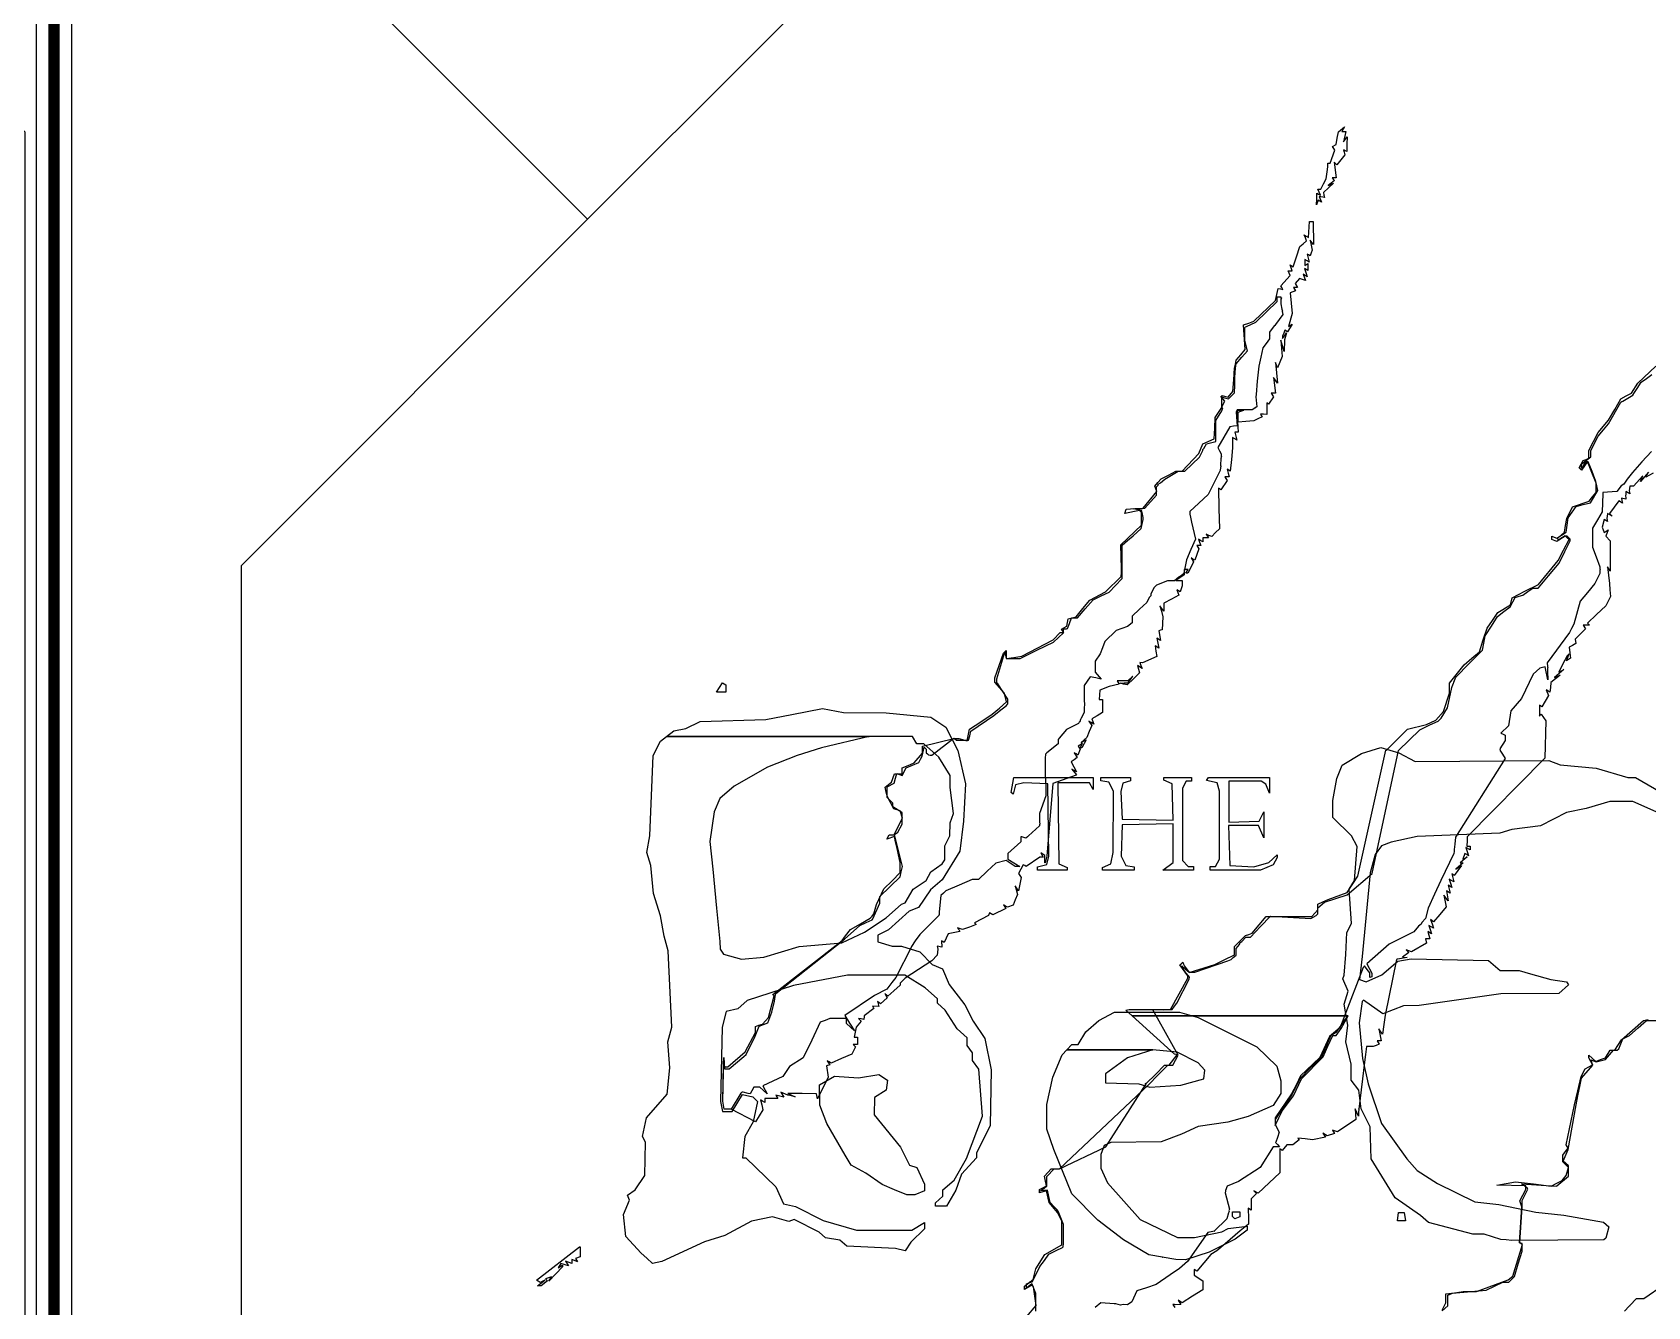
# Model space of a CAD drawing. Extents: x -87611 to 96139, y 77822 to 138139.
# Drawn here: x 73899 to 75288, y 100140 to 101237 of the extents above; entities that cross this region are included whole.
import ezdxf

# ---------------------------------------------------------------- set-up
doc = ezdxf.new("R2010")
doc.units = 0
doc.header["$MEASUREMENT"] = 0
doc.layers.get('0').update_dxf_attribs({"color": 6})
for name, color, linetype in [('L14D0 Au', 2, 'Continuous'), ('L3D0 Base', 3, 'Continuous'), ('L8D0 Wire', 5, 'Continuous')]:
    doc.layers.add(name, color=color, linetype=linetype)

# ---------------------------------------------------------------- blocks, each defined once
blk = doc.blocks.new('_LOGO_BEEST')
at = {"layer": 'L14D0 Au'}
for points in [[(-608.428, 312.458), (-603.214, 320.415), (-600.37, 318.657), (-600.37, 312.458)], [(-663.447, -179.196), (-668.238, -174.801), (-668.238, -174.805), (-673.028, -170.411), (-686.234, -155.902), (-688.396, -137.067), (-683.209, -124.718), (-684.871, -120.387), (-678.301, -115.786), (-669.896, -103.533), (-669.439, -74.789), (-671.985, -69.867), (-668.651, -54.029), (-650.748, -33.553), (-648.529, -10.913), (-650.244, 11.443), (-646.772, 24.218), (-649.828, 89.691), (-653.337, 102.466), (-656.467, 120.032), (-662.537, 139.194), (-664.705, 163.148), (-668.411, 174.326), (-665.606, 188.698), (-662.947, 257.704), (-656.491, 270.139), (-651.384, 274.131), (-477.067, 274.131), (-518.132, 264.428), (-538.891, 257.912), (-564.441, 247.902), (-593.185, 231.329), (-605.342, 220.901), (-610.233, 209.457), (-614.128, 183.758), (-611.57, 159.954), (-608.305, 126.419), (-605.44, 97.675), (-605.112, 91.288), (-602.329, 86.894), (-586.797, 82.557), (-567.634, 84.284), (-537.293, 93.481), (-500.564, 96.559), (-480.984, 105.895), (-462.239, 118.174), (-449.229, 129.957), (-446.134, 131.21), (-439.074, 142.782), (-428.031, 150.349), (-424.028, 157.828), (-414.332, 164.591), (-411.986, 167.938), (-411.96, 174.006), (-411.937, 180.074), (-407.466, 188.72), (-407.423, 199.876), (-404.386, 207.861), (-407.38, 230.217), (-407.312, 235.459), (-407.241, 240.7), (-416.985, 256.535), (-430.079, 267.744), (-435.865, 267.744), (-439.854, 274.131), (-651.384, 274.131), (-645.177, 278.983), (-634.703, 280.98), (-622.288, 287.195), (-566.037, 288.694), (-543.68, 293.088), (-517.165, 298.216), (-499.179, 294.891), (-462.239, 294.676), (-423.914, 290.754), (-411.104, 282.197), (-400.858, 262.027), (-394.024, 233.411), (-395.819, 201.473), (-399.134, 175.542), (-414.16, 150.952), (-424.155, 142.177), (-434.575, 127.032), (-442.73, 123.931), (-460.23, 107.938), (-469.425, 103.182), (-469.425, 97.383), (-457.078, 93.683), (-449.245, 93.683), (-433.408, 88.98), (-422.696, 77.928), (-413.915, 74.291), (-408.078, 60.947), (-394.824, 43.381), (-387.58, 29.144), (-377.416, 14.367), (-372.02, -12.51), (-372.813, -60.417), (-384.79, -84.398), (-384.79, -88.433), (-397.542, -102.268), (-402.459, -116.203), (-410.475, -129.881), (-419.921, -129.881), (-419.921, -127.182), (-413.534, -121.402), (-413.534, -115.793), (-403.844, -107.64), (-393.181, -88.774), (-379.45, -52.44), (-382.699, -12.158), (-387.984, -4.613), (-387.984, 2.05), (-392.673, 8.25), (-392.775, 14.879), (-401.193, 22.622), (-411.555, 38.59), (-418.325, 44.675), (-418.325, 48.344), (-428.705, 58.043), (-446.271, 68.727), (-495.774, 68.868), (-542.084, 60.038), (-582.006, 46.976), (-589.991, 39.726), (-600.004, 37.619), (-603.395, 24.219), (-604.843, -39.804), (-603.192, -48.44), (-594.781, -48.337), (-585.918, -33.74), (-577.216, -35.873), (-573.13, -39.863), (-576.808, -57.221), (-584.027, -69.996), (-586.026, -88.36), (-583.178, -88.36), (-557.366, -113.253), (-550.826, -128.038), (-540.487, -130.207), (-516.534, -142.338), (-487.79, -150.68), (-440.26, -150.637), (-429.503, -143.989), (-429.503, -149.359), (-441.075, -160.931), (-446.015, -168.471), (-454.255, -166.226), (-496.244, -164.21), (-502.162, -159.053), (-514.535, -157.161), (-520.065, -152.156), (-541.651, -141.296), (-546.187, -143.037), (-560.061, -139.152), (-578.298, -142.938), (-601.169, -155.076), (-618.735, -160.506), (-655.463, -177.478)], [(-332.093, 159.155), (-332.093, 162.003), (-324.157, 163.995), (-322.404, 171.132), (-323.31, 233.411), (-343.971, 234.38), (-351.207, 232.564), (-353.236, 224.479), (-354.766, 226.01), (-352.572, 239), (-284.186, 239), (-284.284, 228.62), (-287.539, 234.209), (-314.59, 234.209), (-313.729, 164.745), (-306.543, 161.592), (-306.543, 159.155)], [(-197.953, 159.157), (-224.301, 159.259), (-215.519, 165.812), (-215.519, 199.17), (-259.433, 198.282), (-260.247, 171.134), (-256.159, 163.15), (-249.053, 162.129), (-249.053, 159.158), (-276.2, 159.158), (-276.2, 160.376), (-276.202, 160.375), (-276.202, 161.593), (-269.024, 164.746), (-266.998, 174.327), (-266.666, 227.024), (-270.691, 235.009), (-277.797, 236.029), (-277.797, 239.001), (-252.247, 239.001), (-252.247, 236.023), (-258.627, 233.998), (-260.387, 226.987), (-259.433, 203.071), (-215.402, 202.182), (-216.317, 233.412), (-223.503, 236.565), (-223.503, 239.001), (-199.55, 239.001), (-199.55, 235.807), (-204.228, 235.807), (-207.534, 229.63), (-207.534, 167.369), (-202.515, 162.351), (-197.953, 162.351)], [(-183.58, 159.157), (-183.582, 162.351), (-178.904, 162.351), (-175.598, 168.528), (-175.64, 227.024), (-177.608, 234.373), (-186.723, 236.196), (-184.989, 239.001), (-132.481, 239.001), (-132.581, 232.214), (-132.683, 225.428), (-135.833, 233.322), (-139.666, 235.758), (-153.639, 235.784), (-167.612, 235.807), (-167.612, 200.547), (-141.347, 201.474), (-137.318, 209.459), (-137.395, 187.102), (-141.906, 197.482), (-167.719, 197.482), (-166.812, 163.149), (-146.053, 162.133), (-133.278, 165.848), (-126.092, 172.489), (-126.092, 170.125), (-129.542, 163.677), (-140.361, 159.157)], [(-204.896, -176.19), (-213.151, -175.901), (-224.798, -173.79), (-224.772, -173.792), (-236.419, -171.681), (-258.182, -158.752), (-280.194, -141.858), (-302.751, -119.367), (-318.102, -81.176), (-324.273, -63.61), (-324.273, -42.561), (-318.958, -18.898), (-311.047, 0.265), (-306.875, 4.689), (-232.99, 4.689), (-254.644, -2.385), (-273.806, -15.969), (-273.806, -23.688), (-245.062, -24.644), (-235.481, -27.551), (-208.936, -25.781), (-189.171, -20.458), (-188.116, -13.045), (-193.962, -6.572), (-211.991, 2.537), (-232.99, 4.689), (-306.875, 4.689), (-302.762, 9.048), (-297.233, 9.048), (-290.462, 20.003), (-279.317, 29.788), (-265.833, 36.973), (-237.887, 36.994), (-209.942, 36.994), (-193.973, 32.517), (-143.549, 7.193), (-126.415, -9.535), (-122.929, -22.091), (-122.929, -32.892), (-129.312, -43.219), (-150.875, -52.837), (-168.44, -57.79), (-193.991, -61.493), (-208.363, -67.917), (-225.928, -74.461), (-269.044, -75.01), (-274.878, -77.619), (-277.827, -85.376), (-277.755, -97.144), (-271.921, -109.919), (-243.892, -141.352), (-211.837, -157.028), (-197.182, -157.025), (-173.553, -152.096), (-168.192, -149.227), (-151.671, -147.035), (-151.671, -150.478), (-162.051, -158.276), (-184.541, -169.508)], [(-437.638, -120.3), (-444.674, -120.215), (-455.181, -115.731), (-455.181, -115.73), (-465.688, -111.246), (-479.805, -101.669), (-492.612, -94.592), (-497.768, -85.967), (-513.489, -58.82), (-519.391, -43.131), (-519.727, -25.457), (-506.952, -17.94), (-486.192, -19.395), (-468.771, -16.563), (-461.248, -21.493), (-462.239, -30.033), (-472.496, -36.463), (-472.619, -51.236), (-450.17, -79.07), (-442.344, -94.514), (-435.954, -96.542), (-429.503, -111.125), (-429.503, -116.593)], [(-162.51, -140.839), (-164.419, -138.93), (-164.419, -134.672), (-158.032, -134.672), (-158.032, -139.121)], [(-22.518, -142.656), (-21.498, -135.47), (-16.707, -135.47), (-15.687, -142.656)]]:
    blk.add_lwpolyline(points, close=True, dxfattribs=at)
blk.add_lwpolyline([(202.677, 208.266), (180.094, 218.24), (160.084, 218.24), (139.786, 212.133), (122.997, 208.688), (100.656, 197.437), (75.911, 194.089), (65.664, 190.934), (-5.53, 188.164), (-27.961, 183.305), (-36.347, 180.116), (-41.569, 172.729), (-46.073, 156.76), (-52.762, 84.9), (-55.266, 64.974), (-49.531, 63.154), (-35.871, 69.246), (-22.131, 80.794), (-10.66, 82.946), (55.76, 81.351), (65.776, 72.923), (82.072, 72.923), (91.88, 69.979), (109.446, 65.196), (123.002, 63.064), (124.518, 60.612), (116.37, 52.962), (66.33, 52.817), (-3.933, 42.62), (-17.223, 42.577), (-35.198, 35.699), (-51.724, 47.218), (-52.874, 46.068), (-55.354, 27.791), (-52.619, -2.934), (-47.763, -24.699), (-36.369, -58.825), (-14.427, -89.166), (-5.53, -99.281), (12.035, -110.302), (43.973, -126.249), (64.733, -128.503), (96.67, -134.986), (120.624, -137.556), (154.844, -143.774), (159.477, -147.619), (156.652, -157.467), (155.125, -158.995), (75.911, -159.601), (71.12, -159.038), (71.122, -159.033), (66.331, -158.47), (51.959, -154.106), (42.378, -154.029), (4.115, -144.119), (-2.537, -137.869), (-24.461, -122.695), (-45.259, -89.161), (-45.962, -61.677), (-53.777, -46.045), (-55.856, -30.076), (-62.219, -21.423), (-62.27, -7.72), (-66.769, 11.411), (-65.083, 25.815), (-68.427, 43.792), (-64.941, 55.152), (-69.367, 65.737), (-68.364, 68.862), (-66.837, 86.497), (-65.963, 105.66), (-61.945, 113.15), (-64.165, 142.767), (-59.369, 150.372), (-57.21, 179.65), (-61.969, 188.698), (-78.189, 204.546), (-78.189, 219.25), (-74.716, 238.034), (-70.103, 249.564), (-53.437, 259.429), (-36.881, 264.736), (-21.204, 260.081), (-7.127, 252.573), (107.849, 253.646), (117.43, 249.902), (148.335, 246.949), (175.765, 239), (182.345, 239), (204.135, 226.274)], dxfattribs=at)
at = {"layer": 'L3D0 Base'}
for points in [[(-92.088, 731.639), (-91.923, 736.673), (-91.761, 741.704), (-90.292, 740.803), (-88.823, 739.898), (-90.862, 745.213), (-88.28, 745.213), (-86.128, 749.604), (-83.973, 753.996), (-82.697, 761.98), (-82.497, 764.775), (-82.295, 767.569), (-80.426, 767.569), (-76.39, 778.729), (-77.314, 780.226), (-78.24, 781.72), (-75.355, 783.504), (-74.335, 788.95), (-73.312, 794.395), (-67.994, 798.709), (-69.192, 796.713), (-70.393, 794.716), (-66.95, 794.716), (-68.865, 785.934), (-67.339, 788.098), (-65.814, 790.266), (-65.983, 783.841), (-66.148, 777.419), (-67.483, 778.242), (-68.818, 779.069), (-68.316, 776.87), (-67.81, 774.674), (-71.188, 770.376), (-74.569, 766.082), (-75.798, 767.226), (-77.03, 768.368), (-75.296, 754.794), (-78.72, 754.794), (-77.679, 753.756), (-76.64, 752.714), (-79.41, 750.443), (-82.179, 748.17), (-79.784, 749.214), (-77.389, 750.262), (-86.212, 742.138), (-85.791, 740.082), (-85.373, 738.027), (-89.758, 738.956), (-87.806, 733.869), (-90.691, 735.653)], [(-574.934, -57.354), (-595.847, -46.466), (-601.645, -46.535), (-602.967, -39.639), (-602.113, -1.947), (-601.966, -10.109), (-598.464, -10.109), (-583.602, 2.935), (-574.819, 19.434), (-574.819, 24.808), (-571.837, 25.756), (-568.853, 26.701), (-563.594, 32.511), (-558.772, 51.028), (-559.508, 51.764), (-559.97, 52.223), (-500.305, 98.767), (-497.264, 102.756), (-493.128, 108.173), (-484.601, 112.989), (-476.071, 117.801), (-474.54, 119.719), (-473.008, 121.634), (-471.807, 125.627), (-470.603, 129.619), (-464.344, 143.065), (-457.301, 150.104), (-450.262, 157.143), (-450.262, 165.733), (-451.765, 172.426), (-453.272, 179.122), (-454.217, 183.604), (-455.159, 188.086), (-461.839, 185.965), (-459.656, 189.502), (-455.62, 189.502), (-452.033, 196.682), (-448.447, 203.865), (-450.424, 210.1), (-455.913, 211.84), (-461.331, 222.238), (-462.285, 226.349), (-463.243, 230.46), (-457.913, 234.883), (-455.13, 242.2), (-448.665, 242.2), (-448.665, 247.152), (-443.475, 249.329), (-438.285, 251.503), (-431.099, 259.79), (-431.099, 265.878), (-404.086, 272.54), (-402.57, 272.525), (-399.969, 272.503), (-392.78, 270.575), (-390.815, 280.4), (-381.022, 286.844), (-371.225, 293.287), (-364.994, 298.596), (-358.759, 303.904), (-359.76, 307.787), (-360.764, 311.67), (-368.83, 320.949), (-368.83, 324.695), (-365.106, 335.349), (-361.379, 346.003), (-359.249, 348.134), (-359.249, 341.306), (-352.462, 342.251), (-345.675, 343.193), (-318.634, 357.325), (-312.814, 363.569), (-309.558, 363.569), (-311.411, 366.567), (-306.91, 369.158), (-305.737, 375.406), (-302.335, 376.276), (-298.932, 377.143), (-293.053, 384.329), (-287.17, 391.515), (-273.815, 398.763), (-260.242, 411.994), (-260.008, 415.328), (-259.771, 418.662), (-260.182, 428.848), (-260.597, 439.035), (-242.676, 456.117), (-242.676, 466.834), (-243.518, 467.676), (-244.36, 468.521), (-257.179, 466.175), (-256, 469.762), (-248.577, 470.249), (-241.154, 470.732), (-229.545, 484.898), (-230.443, 487.231), (-231.339, 489.567), (-228.625, 492.724), (-225.908, 495.877), (-219.546, 499.189), (-213.183, 502.498), (-207.822, 502.498), (-193.25, 517.669), (-189.798, 525.953), (-180.057, 530.444), (-179.692, 539.508), (-179.324, 548.571), (-173.691, 557.167), (-173.691, 567.587), (-168.199, 566.153), (-164.138, 571.046), (-163.39, 581.086), (-162.638, 591.126), (-161.936, 594.597), (-161.238, 598.065), (-157.367, 602.663), (-153.5, 607.26), (-154.828, 628.347), (-150.446, 629.972), (-146.064, 631.594), (-127.307, 649.372), (-125.036, 659.792), (-123.056, 659.352), (-121.075, 658.915), (-122.02, 660.441), (-122.962, 661.966), (-114.809, 670.761), (-116.422, 674.962), (-112.988, 674.962), (-114.89, 679.918), (-113.612, 679.129), (-112.333, 678.337), (-109.382, 687.011), (-106.435, 695.684), (-103.603, 698.248), (-100.768, 700.812), (-101.732, 703.32), (-102.692, 705.827), (-100.918, 704.729), (-99.143, 703.635), (-98.157, 717.28), (-95.095, 717.28), (-94.839, 697.419), (-96.233, 699.368), (-97.624, 701.317), (-95.771, 692.79), (-96.735, 690.276), (-97.702, 687.762), (-98.981, 688.555), (-100.263, 689.347), (-98.46, 682.454), (-100.309, 683.595), (-102.156, 684.74), (-102.156, 679.572), (-99.648, 681.122), (-99.648, 675.202), (-101.074, 676.085), (-102.499, 676.965), (-101.357, 673.372), (-100.219, 669.779), (-101.969, 670.861), (-103.718, 671.94), (-101.604, 666.429), (-104.158, 667.411), (-106.713, 668.391), (-110.415, 663.931), (-108.356, 660.597), (-111.927, 660.597), (-111.042, 659.168), (-110.159, 657.737), (-114.703, 655.996), (-113.181, 638.256), (-116.281, 627.028), (-113.1, 628.993), (-117.167, 622.477), (-119.388, 623.849), (-120.355, 621.332), (-121.319, 618.816), (-121.29, 617.749), (-121.269, 616.682), (-119.544, 619.077), (-117.822, 621.473), (-119.719, 615.622), (-120.099, 605.504), (-121.45, 610.295), (-122.797, 615.085), (-122.192, 608.164), (-121.584, 601.244), (-125.691, 591.478), (-127.419, 595.923), (-126.633, 587.14), (-125.844, 578.357), (-129.082, 582.982), (-127.285, 569.574), (-131.087, 569.574), (-129.116, 566.386), (-133.579, 560.014), (-134.908, 561.34), (-134.908, 551.21), (-137.684, 551.428), (-140.462, 551.65), (-139.736, 550.471), (-139.009, 549.295), (-142.546, 547.548), (-146.086, 545.802), (-152.873, 545.271), (-159.659, 544.738), (-159.659, 553.371), (-157.23, 554.123), (-154.806, 554.878), (-160.458, 554.288), (-160.043, 545.165), (-159.625, 536.039), (-162.551, 536.039), (-161.649, 532.596), (-160.751, 529.153), (-162.541, 530.257), (-164.328, 531.364), (-164.328, 522.466), (-165.389, 512.51), (-166.446, 502.551), (-167.703, 503.328), (-168.96, 504.108), (-168.127, 500.911), (-167.288, 497.714), (-171.044, 497.714), (-170.083, 496.164), (-169.125, 494.611), (-174.396, 486.564), (-175.422, 487.197), (-176.445, 487.833), (-176.074, 470.386), (-175.713, 452.939), (-178.994, 449.651), (-182.281, 446.367), (-184.636, 447.272), (-186.987, 448.173), (-186.017, 446.595), (-185.041, 445.017), (-190.019, 445.017), (-190.019, 441.636), (-191.884, 442.79), (-193.755, 443.944), (-192.732, 441.286), (-191.716, 438.629), (-194.997, 438.629), (-194.127, 437.216), (-193.253, 435.803), (-196.718, 425.857), (-198.403, 426.902), (-200.093, 427.944), (-197.869, 424.351), (-200.371, 419.513), (-202.875, 414.676), (-204.578, 414.676), (-202.607, 417.87), (-205.988, 417.87), (-205.988, 413.26), (-213.087, 408.288), (-207.585, 408.288), (-207.585, 403.76), (-209.519, 398.726), (-210.928, 399.599), (-212.338, 400.469), (-211.427, 398.093), (-210.51, 395.713), (-217.032, 392.388), (-223.554, 389.06), (-223.579, 385.501), (-223.607, 381.94), (-225.225, 384.335), (-226.847, 386.73), (-225.625, 381.94), (-224.399, 377.149), (-224.979, 366.03), (-226.429, 365.547), (-227.883, 365.06), (-226.286, 356.714), (-229.483, 358.688), (-227.883, 350.326), (-230.964, 352.229), (-230.284, 347.613), (-229.607, 343), (-241.921, 337.532), (-244.201, 337.988), (-243.19, 335.349), (-242.177, 332.711), (-246.256, 335.231), (-244.304, 329.083), (-249.731, 323.825), (-255.158, 318.563), (-258.121, 319.327), (-261.084, 320.088), (-257.687, 320.275), (-254.288, 320.459), (-250.058, 326.049), (-254.537, 322.056), (-263.666, 322.056), (-261.904, 319.203), (-270.665, 317.157), (-278.649, 314.013), (-279.111, 306.087), (-276.254, 306.087), (-276.254, 294.862), (-280.786, 292.093), (-285.318, 289.32), (-283.824, 284.885), (-285.876, 286.151), (-287.925, 287.418), (-285.527, 283.538), (-287.604, 278.444), (-289.678, 273.351), (-294.618, 269.122), (-290.308, 271.343), (-293.932, 264.568), (-295.604, 264.568), (-293.327, 268.255), (-297.067, 265.944), (-295.407, 263.262), (-297.347, 258.2), (-299.025, 259.235), (-300.7, 260.271), (-298.121, 256.101), (-300.678, 254.229), (-303.236, 252.361), (-298.745, 243.703), (-302.603, 246.02), (-298.639, 241.12), (-298.869, 240.89), (-318.983, 233.828), (-324.279, 171.363), (-325.711, 165.558), (-325.758, 165.543), (-325.758, 171.756), (-327.601, 172.897), (-329.444, 174.035), (-327.167, 170.349), (-330.102, 170.349), (-341.948, 162.311), (-343.192, 163.082), (-344.44, 163.852), (-346.464, 160.066), (-348.491, 156.279), (-346.364, 152.836), (-348.529, 141.29), (-351.517, 145.597), (-349.421, 138.174), (-351.311, 133.617), (-353.198, 129.058), (-357.985, 127.224), (-359.685, 128.272), (-361.382, 129.323), (-360.406, 127.741), (-359.429, 126.163), (-370.692, 120.792), (-372.042, 121.628), (-373.393, 122.461), (-374.463, 120.047), (-380.46, 116.997), (-386.458, 113.943), (-384.811, 112.3), (-390.815, 110.201), (-396.819, 108.105), (-400.977, 109.63), (-399.988, 108.033), (-399.002, 106.436), (-409.07, 104.421), (-412.457, 96.992), (-413.639, 97.722), (-414.822, 98.455), (-414.385, 92.9), (-418.377, 93.698), (-418.19, 92.501), (-418, 91.303), (-418.19, 88.621), (-418.377, 85.942), (-423.183, 81.135), (-445.955, 66.352), (-450.436, 61.87), (-450.274, 60.104), (-455.658, 55.379), (-461.041, 50.651), (-462.326, 51.811), (-463.608, 52.975), (-461.574, 49.41), (-467.347, 44.185), (-468.548, 45.386), (-469.752, 46.587), (-468.685, 41.796), (-474.24, 42.233), (-473.623, 41.216), (-473.011, 40.199), (-481.439, 33.974), (-481.439, 33.35), (-481.46, 30.618), (-483.856, 31.148), (-486.251, 31.682), (-483.849, 29.28), (-488.228, 24.231), (-489.8, 15.448), (-487.05, 15.448), (-487.05, 9.06), (-490.777, 9.06), (-488.759, 7.042), (-492.015, 0.957), (-500.882, -2.963), (-509.749, -6.887), (-511.421, -5.851), (-513.092, -4.819), (-510.984, -8.234), (-513.8, -9.304), (-512.353, -18.932), (-521.373, -37.434), (-522.24, -33.254), (-534.588, -33.092), (-546.933, -32.927), (-540.545, -35.715), (-543.739, -35.063), (-546.933, -34.415), (-553.046, -31.913), (-550.426, -36.152), (-557.316, -34.349), (-556.424, -35.799), (-555.529, -37.246), (-566.894, -37.246), (-566.894, -40.627), (-568.725, -39.498), (-570.552, -38.366), (-569.461, -42.726), (-568.366, -47.087)], [(-762.266, -198.548), (-756.066, -193.52), (-760.058, -195.541), (-761.702, -194.527), (-763.345, -193.511), (-726.109, -165.013), (-725.575, -165.013), (-725.725, -173.531), (-729.739, -174.866), (-727.955, -177.751), (-730.435, -176.8), (-732.911, -175.848), (-732.911, -179.285), (-738.226, -177.246), (-735.706, -181.325), (-742.224, -179.254), (-744.582, -183.072), (-740.895, -180.792), (-740.895, -181.999), (-752.457, -194.556), (-750.311, -190.601), (-755.405, -192.553), (-754.563, -193.395), (-753.72, -194.241), (-759.26, -198.445), (-760.763, -198.498)]]:
    blk.add_lwpolyline(points, close=True, dxfattribs=at)
for points in [[(-341.502, -225.155), (-333.362, -215.48), (-334.428, -207.443), (-335.492, -199.405), (-337.026, -197.871), (-343.27, -201.77), (-343.27, -198.782), (-335.822, -192.924), (-334.69, -188.417), (-333.561, -183.911), (-325.776, -171.578), (-311.333, -163.114), (-311.333, -142.448), (-313.167, -138.961), (-315, -135.471), (-322.239, -126.766), (-324.423, -116.82), (-327.461, -117.612), (-330.495, -118.407), (-330.495, -115.622), (-327.51, -114.028), (-324.529, -112.431), (-325.312, -108.327), (-326.098, -104.222), (-320.418, -97.944), (-313.375, -97.944), (-273.403, -79.003), (-238.646, -24.63), (-239.572, -24.35), (-238.553, -24.487), (-230.687, -16.503), (-222.824, -8.518), (-218.941, -8.518), (-212.048, 0.246), (-214.375, 0.901), (-250.872, 33.968), (-64.9, 33.968), (-67.87, 30.574), (-71.191, 25.643), (-75.38, 19.431), (-77.654, 18.114), (-79.927, 16.795), (-83.916, 7.735), (-87.909, -1.329), (-97.256, -10.91), (-106.607, -20.492), (-113.053, -33.426), (-127.687, -55.246), (-127.653, -57.831), (-127.616, -60.414), (-124.537, -54.026), (-121.462, -47.639), (-111.893, -34.864), (-105.187, -20.492), (-86.309, -1.329), (-82.263, 7.853), (-78.221, 17.035), (-75.102, 17.035), (-71.051, 22.995), (-64.9, 33.968), (-250.872, 33.968), (-256.259, 38.849), (-253.408, 39.389), (-217.718, 39.389), (-210.233, 52.834), (-202.744, 66.28), (-202.744, 68.26), (-209.703, 77.673), (-208.402, 78.893), (-207.098, 80.109), (-206.462, 78.338), (-205.823, 76.569), (-201.802, 71.071), (-179.589, 78.138), (-175.597, 80.128), (-171.605, 82.115), (-162.822, 86.238), (-162.822, 93.436), (-153.197, 103.061), (-150.362, 103.963), (-147.53, 104.861), (-135.516, 119.233), (-96.249, 119.233), (-90.962, 125.072), (-90.962, 129.9), (-86.571, 131.911), (-82.179, 133.926), (-65.833, 140.064), (-56.598, 154.149), (-32.576, 262.554), (-31.827, 262.554), (-22.82, 271.586), (-13.809, 280.618), (2.456, 284.589), (10.44, 288.157), (17.196, 295.689), (22.417, 311.427), (22.417, 320.154), (34.812, 335.836), (41.399, 341.472), (47.983, 347.111), (51.311, 357.25), (54.642, 367.39), (59.264, 374.111), (63.889, 380.832), (74.749, 387.544), (76.296, 393.458), (87.091, 399.103), (98.765, 405.004), (115.835, 425.673), (120.463, 434.618), (125.095, 443.563), (123.392, 445.263), (121.692, 446.963), (118.18, 444.505), (114.668, 442.044), (110.246, 443.741), (110.246, 446.495), (115.155, 444.611), (121.106, 449.998), (122.197, 455.88), (123.286, 461.765), (128.074, 471.933), (142.361, 476.802), (145.412, 480.463), (148.465, 484.122), (148.549, 492.106), (144.754, 501.426), (140.955, 510.748), (138.41, 507.111), (135.861, 503.478), (133.934, 505.405), (137.296, 511.69), (139.738, 512.629), (142.177, 513.564), (142.177, 520.158), (150.155, 535.902), (159.188, 546.4), (164.39, 555.611), (169.589, 564.821), (174.234, 567.219), (178.875, 569.621), (184.351, 578.338), (199.778, 592.71)], [(197.532, 500.714), (191.294, 497.377), (192.426, 499.532), (193.555, 501.688), (186.613, 493.703), (188.746, 498.494), (180.655, 489.711), (177.309, 489.711), (176.928, 485.719), (177.159, 484.402), (177.387, 483.086), (174.115, 485.107), (173.925, 483.018), (173.738, 480.928), (173.925, 479.73), (174.115, 478.533), (170.123, 479.331), (170.559, 477.216), (170.999, 475.102), (168.083, 476.905), (159.88, 466.151), (162.138, 463.649), (158.146, 465.945), (157.956, 463.855), (157.769, 461.765), (157.996, 460.449), (158.227, 459.133), (155.317, 460.929), (153.574, 454.271), (155.289, 449.807), (158.689, 451.91), (156.687, 446.688), (160.542, 442.603), (160.542, 416.547), (159.356, 418.397), (158.168, 420.246), (159.101, 413.06), (160.03, 405.874), (160.357, 400.285), (160.688, 394.696), (158.757, 390.654), (156.83, 386.612), (148.877, 379.17), (140.923, 371.731), (142.711, 369.944), (137.199, 369.944), (139.158, 366.775), (134.711, 362.372), (130.266, 357.968), (131.102, 354.141), (128.12, 352.547), (125.142, 350.95), (125.828, 346.265), (126.517, 341.578), (123.052, 339.438), (125.123, 345.193), (123.408, 343.596), (119.902, 336.64), (116.393, 329.688), (118.508, 330.792), (120.619, 331.897), (112.635, 324.954), (117.426, 327.106), (113.446, 323.875), (109.469, 320.643), (109.132, 316.449), (108.646, 312.266), (105.486, 314.219), (107.326, 309.428), (101.672, 299.856), (100.633, 300.495), (99.595, 301.138), (99.595, 291.697), (100.384, 292.486), (101.173, 293.272), (105.034, 287.705), (104.161, 255.483), (37.528, 187.965), (37.422, 184.712), (37.254, 179.924), (39.989, 179.924), (39.989, 176.543), (36.452, 178.729), (37.594, 175.133), (38.732, 171.537), (37.132, 172.529), (35.532, 173.518), (33.636, 168.577), (35.613, 169.579), (37.594, 170.58), (31.393, 165.552), (33.954, 165.552), (27.859, 159.963), (30.258, 161.56), (32.653, 163.157), (29.534, 158.927), (26.415, 154.701), (24.316, 155.974), (26.119, 149.081), (22.08, 151.579), (23.222, 147.986), (24.36, 144.39), (21.123, 146.392), (22.925, 139.5), (19.688, 141.502), (21.076, 132.816), (17.436, 137.606), (19.376, 127.704), (13.902, 121.154), (8.429, 114.601), (6.055, 116.847), (7.225, 113.051), (8.391, 109.259), (6.454, 110.459), (4.514, 111.657), (5.656, 108.064), (6.794, 104.468), (3.557, 106.47), (5.229, 100.08), (1.664, 100.08), (2.462, 96.362), (-10.313, 88.939), (-15.007, 90.667), (-13.884, 89.541), (-12.758, 88.418), (-18.297, 84.211), (-14.249, 84.179), (-22.464, 82.639), (-22.774, 82.553), (-23.063, 82.415), (-23.325, 82.23), (-33.081, 34.501), (-34.16, 26.358), (-35.274, 17.971), (-38.464, 22.631), (-36.418, 12.251), (-40.055, 12.251), (-38.287, 9.391), (-40.804, 8.427), (-43.321, 7.46), (-49.013, 7.46), (-49.955, 0.583), (-50.538, -3.656), (-55.625, -46.323), (-55.787, -46.042), (-55.918, -49.236), (-56.052, -52.429), (-58.921, -46.042), (-58.223, -55.483), (-74.192, -66.034), (-78.349, -64.443), (-76.54, -67.369), (-82.946, -69.403), (-86.661, -67.107), (-85.573, -68.869), (-84.481, -70.631), (-95.678, -72.734), (-102, -72.129), (-108.322, -71.527), (-106.978, -72.874), (-112.517, -77.078), (-115.115, -77.131), (-117.713, -77.181), (-121.662, -81.938), (-122.678, -81.311), (-123.695, -80.687), (-123.723, -90.932), (-123.761, -101.181), (-132.993, -109.986), (-142.228, -118.788), (-146.055, -116.592), (-143.809, -119.081), (-148.45, -123.719), (-148.45, -133.259), (-149.648, -132.523), (-150.845, -131.784), (-150.683, -140.813), (-150.602, -145.501), (-157.731, -151.268), (-170.657, -162.271), (-177.84, -168.257), (-183.083, -171.619), (-194.966, -185.832), (-197.417, -184.316), (-197.417, -189.241), (-189.966, -194.125), (-189.966, -201.782), (-198.783, -207.424), (-207.604, -213.063), (-211.218, -210.83), (-208.942, -214.517), (-213.121, -214.897), (-214.437, -214.666), (-215.753, -214.439), (-214.044, -217.202)], [(15.933, -219.279), (19.22, -213.135), (19.22, -205.375), (26.627, -204.358), (34.038, -203.345), (45.407, -203.345), (72.716, -193.221), (76.73, -190.161), (85.011, -163.011), (82.515, -161.429), (84.633, -130.636), (82.924, -125.247), (85.4, -120.456), (87.88, -115.666), (87.88, -112.313), (63.128, -111.938), (79.097, -109.063), (94.448, -110.844), (109.803, -112.621), (114.525, -110.176), (119.25, -107.734), (122.619, -103.53), (124.714, -96.681), (119.818, -91.784), (119.868, -88.874), (119.914, -85.964), (122.21, -82.936), (124.502, -79.907), (123.632, -78.497), (122.759, -77.088), (129.677, -42.848), (132.633, -30.547), (135.593, -18.243), (139.049, -11.784), (142.227, -10.084), (145.405, -8.381), (143.787, -5.362), (142.171, -2.34), (142.171, -0.038), (148.113, -5.415), (152.276, -3.83), (156.443, -2.246), (160.504, 4.26), (164.574, 4.26), (170.117, 13.327), (179.598, 21.614), (189.08, 29.898), (193.172, 30.787)]]:
    blk.add_lwpolyline(points, dxfattribs=at)
at = {"layer": 'L8D0 Wire'}
for points in [[(-333.689, -220.396), (-333.689, -205.132), (-336.796, -196.963), (-337.129, -196.751), (-341.674, -200.522), (-341.674, -196.839), (-338.751, -195.719), (-339.294, -195.376), (-337.806, -195.354), (-336.746, -194.948), (-333.44, -188.358), (-330.127, -181.768), (-326.229, -176.562), (-322.327, -171.357), (-316.03, -168.148), (-310.765, -165.459), (-310.191, -164.976), (-310.169, -164.976), (-309.723, -161.713), (-309.723, -145.741), (-312.197, -139.825), (-314.511, -134.285), (-315.59, -132.929), (-317.963, -130.399), (-321.263, -126.89), (-322.383, -121.595), (-323.506, -116.302), (-329.684, -116.863), (-326.094, -114.225), (-326.506, -113.984), (-325.742, -113.966), (-324.095, -112.756), (-324.095, -104.325), (-317.708, -97.938), (-313.385, -97.938), (-236.438, -25.295), (-228.662, -17.335), (-220.051, -8.512), (-215.613, -8.512), (-211.194, 0.036), (-232.998, 38.867), (-225.912, 39.288), (-224.103, 38.967), (-216.396, 39.229), (-214.35, 42.03), (-212.301, 44.827), (-201.731, 65.253), (-201.294, 67.246), (-205.464, 72.115), (-208.096, 76.905), (-204.9, 74.111), (-201.706, 71.316), (-196.871, 71.316), (-168.327, 81.131), (-165.701, 82.373), (-163.817, 83.939), (-161.238, 86.078), (-161.238, 91.833), (-158.362, 95.248), (-157.922, 96.882), (-156.276, 97.727), (-152.969, 101.657), (-148.793, 101.657), (-140.244, 110.621), (-131.695, 119.582), (-97.044, 117.682), (-92.472, 120.13), (-90.975, 121.484), (-90.975, 126.711), (-85.386, 131.727), (-65.699, 138.061), (-44.238, 156.413), (-21.551, 262.06), (-21.529, 262.116), (-3.339, 280.028), (5.338, 284.139), (12.399, 287.479), (15.081, 290.006), (20.424, 298.857), (24.4, 316.423), (25.561, 319.617), (25.561, 319.635), (25.583, 319.651), (26.038, 320.908), (27.666, 325.387), (39.184, 336.877), (50.702, 348.37), (51.85, 354.624), (53.001, 360.88), (58.328, 369.208), (63.655, 377.532), (69.098, 381.687), (74.543, 385.838), (78.816, 393.829), (82.154, 394.861), (85.491, 395.896), (89.729, 398.878), (93.971, 401.866), (98.431, 401.866), (98.706, 401.994), (107.585, 412.564), (116.574, 423.256), (121.624, 433.411), (126.199, 442.605), (126.199, 444.037), (123.601, 446.632), (122.606, 446.651), (121.914, 446.667), (116.321, 443.173), (114.759, 444.736), (122.612, 449.882), (123.451, 456.145), (124.293, 462.408), (127.727, 467.233), (131.164, 472.058), (137.362, 473.726), (143.556, 475.395), (150.034, 485.875), (149.142, 489.786), (148.253, 493.697), (144.922, 502.08), (141.594, 510.464), (139.146, 510.464), (137.518, 507.67), (135.893, 504.875), (135.843, 506.756), (135.796, 508.636), (139.95, 511.905), (139.776, 512.03), (140.116, 512.03), (143.78, 514.909), (143.78, 520.167), (150.187, 532.727), (154.694, 537.961), (159.197, 543.194), (169.777, 561.929), (170.575, 562.4), (170.647, 562.541), (171.377, 562.871), (180.06, 567.999), (181.557, 570.067), (183.765, 573.635), (187.121, 579.068), (191.687, 582.318), (196.253, 585.571)], [(196.016, 519.537), (187.857, 510.442), (179.695, 501.348), (174.988, 495.721), (172.141, 491.286), (170.004, 489.764), (166.112, 485.11), (154.291, 484.131), (154.11, 483.03), (153.58, 467.517), (149.473, 460.505), (145.365, 453.497), (145.365, 437.045), (148.559, 428.645), (151.749, 420.243), (151.749, 418.437), (152.043, 417.667), (151.749, 416.959), (151.749, 414.498), (147.221, 405.737), (140.924, 398.117), (134.626, 390.501), (129.15, 370.74), (127.275, 367.265), (125.401, 363.787), (106.428, 337.454), (106.5, 334.339), (106.865, 333.394), (106.519, 333.525), (106.597, 330.144), (106.762, 322.833), (104.541, 334.011), (99.85, 332.963), (96.993, 330.387), (94.133, 327.811), (84.209, 306.864), (75.124, 296.403), (73.046, 283.41), (66.316, 276.922), (68.312, 276.189), (70.308, 275.46), (70.308, 270.822), (65.549, 263.552), (65.786, 262.962), (65.542, 262.357), (67.766, 258.957), (70.246, 255.177), (27.42, 187.59), (26.84, 181.496), (26.394, 176.861), (26.394, 175.557), (26.238, 175.239), (26.069, 173.49), (14.679, 150.378), (9.236, 138.402), (3.797, 126.425), (1.607, 117.701), (-1.443, 114.227), (-2.02, 112.677), (-4.319, 110.952), (-8.457, 106.236), (-29.488, 95.563), (-48.95, 78.721), (-44.677, 70.534), (-44.677, 67.387), (-46.252, 66.685), (-46.252, 70.734), (-48.517, 73.831), (-50.781, 76.931), (-51.523, 76.132), (-52.05, 75.568), (-68.297, 32.842), (-70.1, 28.491), (-72.217, 23.376), (-80.851, 16.112), (-89.172, -2.065), (-100.846, -12.819), (-105.789, -17.841), (-109.498, -25.102), (-113.665, -33.248), (-127.681, -54.008), (-127.681, -57.872), (-127.503, -60.136), (-124.254, -66.209), (-125.822, -70.713), (-127.266, -74.851), (-127.266, -74.964), (-127.351, -75.088), (-127.394, -75.213), (-125.623, -76.988), (-123.851, -78.759), (-129.322, -78.759), (-140.703, -96.553), (-159.332, -108.592), (-164.154, -110.588), (-168.972, -112.587), (-170.501, -116.564), (-170.557, -116.963), (-170.763, -118.388), (-167.132, -132.545), (-167.444, -133.793), (-167.22, -134.597), (-167.912, -135.655), (-169.216, -140.848), (-180.244, -151.302), (-180.038, -151.508), (-185.762, -152.703), (-203.24, -177.592), (-209.93, -183.571), (-217.915, -188.998), (-229.966, -197.419), (-238.312, -200.12), (-246.659, -202.818), (-251.144, -212.115), (-254.643, -214.691), (-258.501, -214.401), (-260.856, -214.994), (-264.839, -213.927), (-266.13, -213.827), (-277.62, -212.963), (-282.43, -217.015)], [(15.901, -219.959), (20.814, -215.827), (20.814, -206.429), (22.81, -205.665), (24.806, -204.898), (53.962, -202.209), (61.048, -198.782), (68.131, -195.351), (73.283, -195.351), (75.744, -192.89), (78.205, -190.426), (81.449, -179.541), (84.689, -168.656), (84.689, -162.156), (82.759, -161.417), (84.667, -130.636), (84.667, -124.944), (89.698, -115.213), (89.508, -114.717), (86.963, -112.852), (84.09, -110.753), (114.163, -112.662), (114.565, -112.494), (124.59, -104.057), (124.59, -95.152), (122.278, -93.234), (119.97, -91.316), (124.312, -81.186), (127.718, -62.023), (131.127, -42.861), (132.739, -34.876), (134.355, -26.892), (135.815, -19.765), (145.689, -8.521), (143.914, -3.902), (148.549, -5.68), (156.621, -3.653), (160.058, 0.296), (163.492, 4.248), (166.399, 4.248), (167.821, 5.464), (171.339, 13.951), (177.118, 17.045), (184.485, 23.42), (191.852, 29.798), (201.271, 29.798)], [(206.876, -197.652), (189.563, -209.738), (182.829, -209.738), (177.795, -215.075), (177.119, -215.795), (177.037, -215.907), (176.953, -215.963), (172.758, -220.408)]]:
    blk.add_lwpolyline(points, dxfattribs=at)
blk.add_lwpolyline([(-601.639, -46.538), (-602.961, -39.642), (-602.24, -7.829), (-602.11, -2), (-601.561, -11.709), (-597.387, -11.709), (-584.921, -1.251), (-582.9, 0.683), (-574.941, 16.237), (-571.675, 25.076), (-564.134, 27.945), (-562.418, 32.471), (-560.7, 36.996), (-558.535, 46.578), (-557.824, 50.367), (-557.316, 53.087), (-498.237, 99.743), (-485.031, 111.473), (-479.548, 114.087), (-474.38, 116.554), (-473.813, 117.274), (-467.821, 130.82), (-467.821, 136.593), (-450.362, 153.447), (-449.385, 157.882), (-448.412, 162.318), (-451.818, 176.159), (-455.227, 189.998), (-452.33, 191.894), (-448.659, 198.871), (-448.659, 208.496), (-448.883, 208.736), (-456.643, 213.82), (-456.643, 216.874), (-461.434, 221.664), (-461.434, 230.906), (-455.414, 234.128), (-454.363, 238.307), (-453.315, 242.486), (-451.01, 241.604), (-448.709, 240.718), (-445.209, 247.258), (-434.402, 251.771), (-432.967, 254.569), (-431.536, 257.367), (-429.714, 264.977), (-427.899, 263.411), (-427.899, 260.283), (-426.836, 259.216), (-426.205, 258.586), (-426.093, 258.555), (-424.54, 258.15), (-423.124, 258.15), (-404.23, 272.818), (-403.275, 272.16), (-401.788, 271.143), (-401.164, 270.984), (-391.523, 270.937), (-390.531, 274.883), (-389.543, 278.828), (-369.619, 292.277), (-363.631, 297.046), (-359.124, 300.632), (-357.642, 302.183), (-357.642, 306.406), (-366.419, 319.408), (-367.417, 320.406), (-367.224, 321.008), (-367.224, 323.937), (-363.702, 335.365), (-360.178, 346.789), (-359.005, 341.2), (-347.007, 341.2), (-332.763, 348.352), (-318.519, 355.501), (-309.736, 363.404), (-309.736, 366.75), (-307.25, 366.75), (-306.243, 367.137), (-304.705, 371.541), (-303.036, 376.332), (-297.759, 376.332), (-291.078, 384.089), (-284.398, 391.848), (-277.505, 395.12), (-270.612, 398.395), (-265.023, 404.221), (-259.499, 409.985), (-259.434, 410.153), (-259.434, 438.882), (-254.643, 442.83), (-249.852, 446.782), (-242.894, 453.095), (-241.194, 460.839), (-241.3, 462.411), (-241.441, 464.413), (-241.821, 465.617), (-242.816, 468.745), (-249.852, 470.112), (-241.862, 470.455), (-241.862, 470.548), (-239.797, 470.548), (-229.885, 481.839), (-229.885, 489.156), (-228.288, 490.584), (-228.288, 491.242), (-226.233, 492.421), (-222.699, 495.581), (-216.923, 499.033), (-211.14, 502.486), (-205.504, 502.486), (-199.223, 508.474), (-192.948, 514.463), (-189.963, 520.183), (-189.963, 521.153), (-189.021, 521.989), (-186.894, 526.062), (-178.785, 528.099), (-178.785, 546.023), (-173.554, 554.482), (-173.292, 555.183), (-172.687, 556.78), (-174.106, 556.78), (-170.95, 562.678), (-172.868, 564.699), (-174.792, 566.72), (-171.365, 565.688), (-167.943, 564.655), (-165.376, 567.219), (-162.816, 569.783), (-162.547, 576.457), (-162.276, 583.129), (-162.017, 587.121), (-161.755, 591.113), (-161.484, 593.053), (-161.219, 594.993), (-156.369, 600.52), (-151.516, 606.044), (-153.765, 615.01), (-153.805, 626.245), (-153.144, 626.554), (-153.166, 626.716), (-152.395, 626.909), (-144.473, 630.618), (-126.109, 648.501), (-126.109, 652.593), (-122.894, 652.593), (-122.894, 651.05), (-122.276, 651.676), (-122.894, 650.064), (-122.894, 646.605), (-121.955, 641.92), (-121.755, 640.913), (-121.425, 640.299), (-121.574, 640.015), (-121.019, 637.233), (-127.497, 628.743), (-127.971, 627.842), (-128.511, 627.417), (-132.475, 622.224), (-132.475, 619.389), (-132.235, 618.999), (-132.475, 618.603), (-132.475, 616.295), (-135.435, 612.487), (-138.398, 608.679), (-140.141, 600.695), (-141.888, 592.71), (-143.098, 579.935), (-144.18, 568.532), (-144.239, 566.486), (-143.385, 557.931), (-144.997, 556.908), (-144.979, 556.78), (-145.191, 556.78), (-147.636, 555.233), (-154.544, 555.208), (-160.336, 555.183), (-161.319, 553.346), (-160.461, 541.606), (-163.63, 541.101), (-166.799, 540.593), (-171.954, 531.748), (-177.107, 522.902), (-175.619, 520.117), (-174.128, 517.335), (-174.225, 515.67), (-173.816, 514.771), (-174.309, 514.279), (-174.331, 514.116), (-174.169, 513.733), (-174.359, 513.614), (-174.727, 507.376), (-174.371, 507.021), (-174.505, 506.768), (-174.35, 506.472), (-174.836, 505.527), (-174.983, 503.029), (-180.235, 492.774), (-185.484, 482.519), (-193.506, 475.005), (-201.129, 467.869), (-201.129, 465.461), (-200.651, 463.028), (-199.778, 458.565), (-196.235, 444.059), (-200.174, 435.148), (-204.117, 426.241), (-206.3, 414.595), (-209.269, 412.259), (-210.233, 411.295), (-210.626, 411.198), (-214.35, 408.27), (-220.41, 408.27), (-229.701, 404.387), (-232.103, 402.135), (-234.663, 396.683), (-234.663, 395.257), (-235.986, 393.87), (-238.069, 389.441), (-244.357, 383.621), (-250.648, 377.801), (-250.648, 371.931), (-254.64, 368.812), (-259.512, 367.175), (-264.387, 365.54), (-274.111, 355.816), (-276.239, 350.504), (-278.363, 345.193), (-282.586, 338.892), (-282.586, 329.476), (-277.277, 323.613), (-282.124, 324.58), (-286.971, 325.55), (-292.167, 318.133), (-292.167, 306.265), (-291.839, 300.907), (-292.167, 299.737), (-292.167, 294.731), (-294.587, 290.047), (-295.227, 288.812), (-295.807, 286.738), (-296.474, 286.398), (-297.011, 285.362), (-307.337, 280.138), (-313.541, 272.765), (-314.414, 271.52), (-314.464, 269.808), (-314.523, 267.881), (-324.098, 260.239), (-325.333, 258.961), (-325.701, 255.471), (-325.701, 240.871), (-325.137, 231.623), (-325.012, 223.134), (-330.383, 207.86), (-330.436, 202.589), (-330.458, 200.902), (-330.068, 198.859), (-330.483, 198.429), (-330.505, 197.318), (-340.033, 188.588), (-340.7, 187.899), (-340.784, 187.899), (-342.2, 186.602), (-345.578, 187.899), (-346.473, 187.899), (-346.473, 183.623), (-357.639, 173.462), (-357.639, 169.08), (-357.661, 169.08), (-357.661, 168.696), (-352.471, 165.53), (-347.281, 162.368), (-351.386, 162.368), (-359.233, 167.511), (-367.969, 165.318), (-375.52, 158.254), (-383.074, 151.19), (-388.264, 151.19), (-399.71, 146.23), (-411.157, 141.274), (-413.19, 139.347), (-415.227, 137.423), (-416.733, 123.344), (-416.733, 120.693), (-417.051, 120.378), (-417.089, 120.05), (-433.516, 103.71), (-437.387, 98.48), (-440.702, 93.514), (-440.702, 93.106), (-454.057, 66.901), (-454.057, 66.885), (-457.392, 62.509), (-461.674, 56.895), (-472.312, 51.387), (-497.869, 34.064), (-493.799, 27.555), (-489.732, 21.046), (-496.581, 27.131), (-496.581, 31.426), (-510.744, 31.426), (-514.883, 29.851), (-519.021, 28.279), (-526.366, 12.977), (-533.715, -2.324), (-545.504, -9.766), (-548.324, -14.073), (-551.146, -18.377), (-568.431, -26.293), (-564.782, -33.248), (-571.089, -27.659), (-576.313, -27.659), (-577.988, -30.787), (-579.385, -33.404), (-581.119, -32.977), (-585.47, -31.913), (-586.259, -31.891), (-586.973, -32.186), (-587.516, -32.759), (-595.84, -46.469)], close=True, dxfattribs=at)
blk = doc.blocks.new('_128TRCE130')
at = {"layer": 'L14D0 Au'}
blk.add_lwpolyline([(-1535.918, 2974.37), (-2131.744, 3570.196), (-2974.37, 3570.196), (-3272.283, 3272.283), (-3923.773, 3923.773), (-3898.57, 3948.975), (-3898.57, 4020.192), (-3948.975, 4070.598), (-4020.192, 4070.598), (-4045.395, 4045.395), (-4490, 4490), (-4490, 4535), (-4376.213, 4535), (-3557.601, 3716.388), (-785, 3716.388)], dxfattribs=at)
blk.add_lwpolyline([(377.734, 2378.846), (-755, 3511.58), (-755, 3746.388), (-3545.175, 3746.388), (-4333.787, 4535), (-4126.213, 4535), (-3347.601, 3756.388), (-745, 3756.388), (-745, 3515.722), (381.521, 2389.202), (381.521, 2382.633)], close=True, dxfattribs=at)
at = {"layer": 'L8D0 Wire', "const_width": 10}
blk.add_lwpolyline([(-4375, 4555), (-3551.388, 3731.388), (-770, 3731.388), (-770, 3505.367), (356.521, 2378.846), (314.167, 2336.493)], dxfattribs=at)
blk = doc.blocks.new('$128_130_B')
for name, p in [('_128TRCE130', (5000, 5000)), ('_LOGO_BEEST', (2446.943, 7553.057))]:
    blk.add_blockref(name, p)
at = {"yscale": -1, "rotation": 270}
blk.add_blockref('_128TRCE130', (5000, 5000), dxfattribs=at)

msp = doc.modelspace()

# ---------------------------------------------------------------- block references
at = {"linetype": 'Continuous'}
msp.add_blockref('$128_130_B', (72648.6, 92803.8), dxfattribs=at)

doc.saveas('drawing.dxf')
